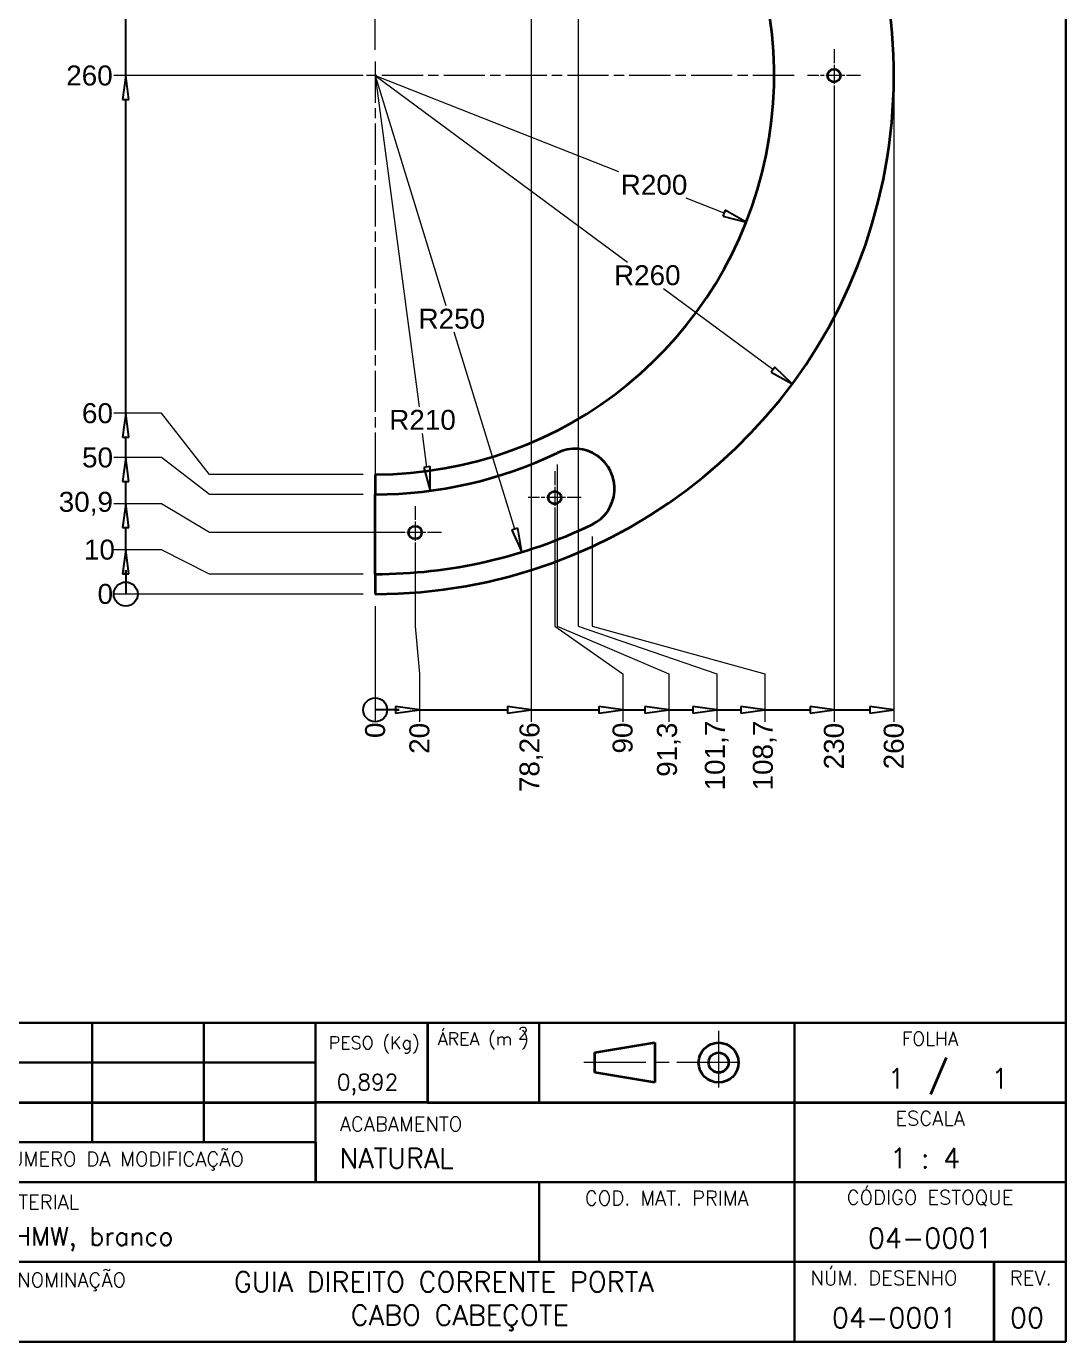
# Model space of a CAD drawing. Header units: millimetres. Extents: x 12 to 820, y 20 to 1168.
# Drawn here: x 299 to 820, y 20 to 680 of the extents above; entities that cross this region are included whole.
import ezdxf
from ezdxf.enums import TextEntityAlignment as Align

# ---------------------------------------------------------------- set-up
doc = ezdxf.new("R2010")
doc.units = ezdxf.units.MM
doc.header["$LTSCALE"] = 4
doc.linetypes.add('CHAIN', pattern=[0.7087, 0.4724, -0.0591, 0.1181, -0.0591])
doc.linetypes.add('LONG_DASH_DOTTED', pattern=[0.3543, 0.2362, -0.0295, 0.0591, -0.0295])
for name, color, linetype, lineweight in [('BORDA', 7, 'Continuous', 25), ('Centro(TMG-1)', 7, 'Continuous', 18), ('LEGENDA', 7, 'Continuous', 35), ('Quote(TMG-1)', 7, 'Continuous', 25), ('Spigoli visibili(TMG-1)', 7, 'Continuous', 35)]:
    doc.layers.add(name, color=color, linetype=linetype, lineweight=lineweight)
doc.layers.add('CENTRO', color=5, linetype='LONG_DASH_DOTTED', lineweight=9, true_color=0x0000ff)
doc.layers.add('CONTORNO', color=1, linetype='Continuous', lineweight=50, true_color=0xff0000)
doc.styles.add('SELGRON - LEGENDA', font='Simplex.shx')
doc.styles.add('Text Style47', font='Simplex.shx')
doc.styles.add('Text Style49', font='Simplex.shx')
doc.styles.add('Text Style51', font='Simplex.shx')
doc.styles.add('Text Style54', font='')
doc.styles.add('Text Style58', font='Simplex.shx')
doc.styles.add('Text Style83', font='Simplex.shx')
doc.styles.add('TMG', font='arial.ttf')
doc.styles.get('Text Style54').set_extended_font_data('Arial', bold=True)
doc.dimstyles.new('tmg-quote', dxfattribs={"dimscale": 4, "dimtxt": 2.5, "dimasz": 3, "dimexe": 1.5, "dimexo": 1.5, "dimgap": 0.4, "dimtad": 1, "dimtoh": 1, "dimrnd": 1e-08, "dimtxsty": 'TMG', "dimblk": 'Empty-1', "dimcen": 0.09, "dimdle": 4, "dimclrd": 7, "dimclre": 7, "dimclrt": 7, "dimazin": 2, "dimtfac": 1, "dimtdec": 3, "dimtmove": 0, "dimatfit": 3, "dimldrblk": 'CLOSEDBLANK', "dimfxl": 0, "dimtolj": 1, "dimlwd": 15, "dimlwe": 15, "dimarcsym": 0})

# ---------------------------------------------------------------- blocks, each defined once
blk = doc.blocks.new('Borders BORDA A4')
at = {"layer": 'BORDA', "lineweight": 30}
for p, q in [((205, 292), (205, 5)), ((205, 5), (25, 5))]:
    blk.add_line(p, q, dxfattribs=at)
at = {"layer": 'CONTORNO', "color": 7, "style": 'Text Style54'}
blk.add_attdef('STOCK_NUMBER_001', (6.97, 138.58), '', height=4, rotation=90, dxfattribs=at)
blk = doc.blocks.new('Title Blocks LEGENDA SELGRON')
at = {"layer": 'CENTRO', "ltscale": 7.526578}
blk.add_line((288.11, 94.53), (288.11, 86.53), dxfattribs=at)
at = {"layer": 'CENTRO', "ltscale": 8.216806}
blk.add_line((290.65, 90.53), (270.27, 90.53), dxfattribs=at)
at = {"layer": 'CONTORNO', "color": 7}
for p, q in [((164.01, 92.36), (168.34, 94.82)), ((168.34, 94.82), (172.79, 92.22)), ((173.29, 92.29), (177.63, 94.75)), ((177.63, 94.75), (182.08, 92.16)), ((164.01, 92.36), (168.45, 89.76)), ((168.45, 89.76), (172.79, 92.22)), ((173.29, 92.29), (177.74, 89.69)), ((177.74, 89.69), (182.08, 92.16)), ((162.41, 90.58), (162.41, 90.12)), ((166.47, 90.58), (162.41, 90.58)), ((162.41, 90.12), (163.71, 90.12)), ((163.71, 90.12), (163.71, 88.77)), ((164.01, 87.01), (168.34, 89.47)), ((165.15, 88.77), (165.15, 90.09)), ((165.15, 90.09), (166.47, 90.09)), ((166.47, 90.09), (166.47, 90.58)), ((168.34, 89.47), (172.95, 86.79)), ((170.32, 88.77), (170.32, 90.58)), ((170.32, 90.58), (172.34, 90.58)), ((171.67, 88.77), (171.67, 89.91)), ((171.67, 89.91), (172.52, 88.77)), ((172.34, 90.58), (173.02, 89.53)), ((173.02, 89.53), (173.7, 90.58)), ((173.36, 87.01), (177.69, 89.47)), ((173.62, 88.77), (174.39, 89.87)), ((173.7, 90.58), (175.76, 90.58)), ((174.39, 89.87), (174.39, 88.77)), ((175.76, 88.77), (175.76, 90.58)), ((177.69, 89.47), (182.3, 86.79)), ((179.32, 89.76), (179.3, 89.67)), ((179.3, 89.67), (179.32, 89.54)), ((179.39, 89.91), (179.32, 89.76)), ((179.32, 89.54), (179.39, 89.36)), ((179.5, 90.07), (179.39, 89.91)), ((179.39, 89.36), (179.48, 89.25)), ((179.48, 89.25), (179.65, 89.12)), ((179.68, 90.21), (179.5, 90.07)), ((179.65, 89.12), (179.85, 89.01)), ((179.83, 90.29), (179.68, 90.21)), ((180.01, 90.38), (179.83, 90.29)), ((180.34, 90.49), (180.01, 90.38)), ((180.83, 90.57), (180.34, 90.49)), ((180.73, 89.72), (180.75, 89.8)), ((180.73, 89.61), (180.73, 89.72)), ((180.75, 89.52), (180.73, 89.61)), ((180.75, 89.8), (180.8, 89.91)), ((180.82, 89.43), (180.75, 89.52)), ((180.8, 89.91), (180.86, 89.98)), ((180.89, 89.36), (180.82, 89.43)), ((181.1, 90.58), (180.83, 90.57)), ((180.86, 89.98), (180.97, 90.07)), ((180.97, 89.3), (180.89, 89.36)), ((180.97, 90.07), (181.11, 90.11)), ((181.08, 89.25), (180.97, 89.3)), ((181.24, 89.21), (181.08, 89.25)), ((181.59, 90.61), (181.1, 90.58)), ((181.11, 90.11), (181.33, 90.16)), ((181.46, 89.17), (181.24, 89.21)), ((181.33, 90.16), (181.63, 90.18)), ((181.68, 89.14), (181.46, 89.17)), ((181.99, 90.62), (181.59, 90.61)), ((181.63, 90.18), (181.9, 90.18)), ((181.81, 89.14), (181.68, 89.14)), ((181.94, 89.14), (181.81, 89.14)), ((181.9, 90.18), (182.01, 90.16)), ((181.92, 89.74), (181.92, 89.36)), ((183.81, 89.74), (181.92, 89.74)), ((181.92, 89.36), (182.54, 89.36)), ((182.1, 89.17), (181.94, 89.14)), ((182.18, 90.6), (181.99, 90.62)), ((182.01, 90.16), (182.12, 90.11)), ((182.23, 89.19), (182.1, 89.17)), ((182.12, 90.11), (182.21, 90.08)), ((182.38, 90.57), (182.18, 90.6)), ((182.21, 90.08), (182.32, 90)), ((182.36, 89.23), (182.23, 89.19)), ((182.32, 90), (182.38, 89.91)), ((182.45, 89.28), (182.36, 89.23)), ((182.58, 90.55), (182.38, 90.57)), ((182.38, 89.91), (183.75, 89.91)), ((182.54, 89.36), (182.45, 89.28)), ((182.69, 90.53), (182.58, 90.55)), ((182.82, 90.51), (182.69, 90.53)), ((182.95, 90.46), (182.82, 90.51)), ((183.04, 90.44), (182.95, 90.46)), ((183.13, 90.42), (183.04, 90.44)), ((183.24, 90.38), (183.13, 90.42)), ((183.33, 90.33), (183.24, 90.38)), ((183.42, 90.29), (183.33, 90.33)), ((183.48, 90.25), (183.42, 90.29)), ((183.55, 90.2), (183.48, 90.25)), ((183.64, 90.13), (183.55, 90.2)), ((183.68, 90.07), (183.64, 90.13)), ((183.72, 90), (183.68, 90.07)), ((183.75, 89.96), (183.72, 90)), ((183.75, 89.91), (183.75, 89.96)), ((183.81, 88.77), (183.81, 89.74)), ((163.71, 88.77), (165.15, 88.77)), ((170.32, 88.77), (171.67, 88.77)), ((172.52, 88.77), (173.62, 88.77)), ((174.39, 88.77), (175.76, 88.77)), ((179.85, 89.01), (179.96, 88.97)), ((179.96, 88.97), (180.12, 88.92)), ((180.12, 88.92), (180.31, 88.86)), ((180.31, 88.86), (180.49, 88.81)), ((180.49, 88.81), (180.69, 88.79)), ((180.69, 88.79), (180.84, 88.77)), ((180.84, 88.77), (181.11, 88.75)), ((181.11, 88.75), (181.33, 88.73)), ((181.33, 88.73), (181.41, 88.73)), ((181.41, 88.73), (181.63, 88.73)), ((181.63, 88.73), (181.85, 88.73)), ((181.85, 88.73), (182.21, 88.77)), ((182.21, 88.77), (182.43, 88.79)), ((182.43, 88.79), (182.69, 88.88)), ((182.69, 88.88), (182.87, 88.95)), ((182.87, 88.95), (182.89, 88.77)), ((182.89, 88.77), (183.81, 88.77)), ((163.83, 86.68), (163.83, 81.73)), ((168.12, 84.26), (163.83, 86.68)), ((164.01, 87.01), (172.95, 81.81)), ((172.95, 86.79), (172.95, 81.81)), ((173.18, 86.68), (173.18, 81.73)), ((177.47, 84.26), (173.18, 86.68)), ((173.36, 87.01), (182.3, 81.81)), ((182.3, 86.79), (182.3, 81.81)), ((163.83, 81.73), (168.12, 84.26)), ((173.18, 81.73), (177.47, 84.26))]:
    blk.add_line(p, q, dxfattribs=at)
at = {"layer": 'LEGENDA', "lineweight": 30}
for p, q in [((151.61, 95.53), (331.61, 95.53)), ((151.61, 55.53), (151.61, 95.53)), ((195.61, 95.53), (195.61, 55.53)), ((209.61, 95.53), (209.61, 80.53)), ((223.61, 95.53), (223.61, 80.53)), ((237.61, 95.53), (237.61, 80.53)), ((265.61, 95.53), (265.61, 85.53)), ((297.61, 95.53), (297.61, 55.53)), ((331.61, 95.53), (331.61, 55.53)), ((195.61, 90.53), (237.61, 90.53)), ((151.61, 80.53), (195.61, 80.53)), ((161.44, 80.53), (161.44, 55.53)), ((177.61, 80.53), (177.61, 55.53)), ((195.61, 80.53), (237.61, 80.53)), ((151.61, 75.53), (195.61, 75.53)), ((195.61, 75.53), (331.61, 75.53)), ((265.61, 75.53), (265.61, 65.53)), ((151.61, 70.53), (195.61, 70.53)), ((151.61, 65.53), (195.61, 65.53)), ((195.61, 65.53), (331.61, 65.53)), ((151.61, 60.53), (195.61, 60.53)), ((331.61, 55.53), (151.61, 55.53))]:
    blk.add_line(p, q, dxfattribs=at)
at = {"layer": 'LEGENDA'}
for p, q in [((251.61, 95.53), (251.61, 85.53)), ((272.61, 91.78), (280.11, 93.03)), ((280.11, 93.03), (280.11, 88.03)), ((272.61, 89.28), (272.61, 91.78)), ((316.61, 91.14), (314.67, 86.53)), ((280.11, 88.03), (272.61, 89.28)), ((195.61, 85.53), (237.61, 85.53)), ((251.61, 85.53), (237.61, 85.53)), ((251.61, 85.53), (265.61, 85.53)), ((265.61, 85.53), (331.61, 85.53)), ((237.61, 80.53), (237.61, 75.53)), ((322.61, 65.53), (322.61, 55.53))]:
    blk.add_line(p, q, dxfattribs=at)
for radius in [2.5, 1.25]:
    blk.add_circle((288.11, 90.53), radius, dxfattribs=at)
at = {"layer": 'CONTORNO', "color": 7, "style": 'SELGRON - LEGENDA'}
for s, insert, char_height, attachment_point in [('\\FSimplex|b0|i0;\\H1.6000;PESO (Kg)\\P', (244.95, 92.75), 1.6, 5), ('\\FSimplex|b0|i0;\\H1.6000;ÁREA (m )', (258.61, 93.23), 1.6, 5), ('\\FSimplex|b0|i0;\\H1.5000;2', (263.61, 94.23), 1.5, 5), ('\\FSimplex|b0|i0;\\H1.7000;FOLHA', (314.61, 93.53), 1.7, 5), ('\\FSimplex|b0|i0;\\H1.8000;ESCALA', (314.61, 83.53), 1.8, 5), ('\\FSimplex|b0|i0;\\H1.8000;ACABAMENTO', (240.64, 82.82), 1.8, 4), ('\\FSimplex|b0|i0;\\H1.8000;NÚMERO DA MODIFICAÇÃO', (197.61, 78.17), 1.8, 4), ('\\FSimplex|b0|i0;\\H1.8000;DATA', (169.44, 78.03), 1.8, 5), ('\\FSimplex|b0|i0;\\H1.8000;NOME', (186.61, 78.03), 1.8, 5), ('\\FSimplex|b0|i0;\\H1.8000;COD. MAT. PRIMA', (281.61, 73.53), 1.8, 5), ('\\FSimplex|b0|i0;\\H1.8000;CÓDIGO ESTOQUE', (314.61, 73.53), 1.8, 5), ('\\FSimplex|b0|i0;\\H1.8000;VISTO', (156.61, 68.03), 1.8, 5), ('\\FSimplex|b0|i0;\\H1.8000;DENOMINAÇÃO', (197.11, 63.03), 1.8, 4), ('\\FSimplex|b0|i0;\\H1.8000;NÚM. DESENHO', (299.61, 63.53), 1.8, 4), ('\\FSimplex|b0|i0;\\H1.8000;REV.', (324.61, 63.53), 1.8, 4)]:
    blk.add_mtext(s, dxfattribs=dict(at, insert=insert, char_height=char_height, attachment_point=attachment_point))
for s, insert, char_height, width, attachment_point in [('\\FSimplex|b0|i0;\\H1.9000;DES', (156.61, 73.03), 1.9, 6.6594, 5), ('\\FSimplex|b0|i0;\\H1.8000;MATERIAL', (197.11, 73.03), 1.8, 12.5739, 4), ('\\FSimplex|b0|i0;\\H1.9000;PROJ', (156.61, 63.03), 1.9, 7.0803, 5), ('\\FSimplex|b0|i0;\\H1.9000;VISTO', (156.61, 58.03), 1.9, 7.7824, 5)]:
    blk.add_mtext(s, dxfattribs=dict(at, insert=insert, char_height=char_height, width=width, attachment_point=attachment_point))
at = {"layer": 'CONTORNO', "color": 7}
for tag, height, style, p in [('RLM_3', 1.8, 'Text Style51', (202.61, 93.03)), ('RLM_6', 1.8, 'Text Style51', (216.61, 93.03)), ('RLM_9', 1.8, 'Text Style51', (230.61, 93.03)), ('ÁREA', 2, 'Text Style47', (258.61, 87.83)), ('RLM_2', 1.8, 'Text Style51', (202.61, 88.03)), ('RLM_5', 1.8, 'Text Style51', (216.61, 88.03)), ('RLM_8', 1.8, 'Text Style51', (230.61, 88.03)), ('RLM_1', 1.8, 'Text Style51', (202.61, 83.03)), ('RLM_4', 1.8, 'Text Style51', (216.61, 83.03)), ('RLM_7', 1.8, 'Text Style51', (230.61, 83.03))]:
    blk.add_attdef(tag, text='', height=height, dxfattribs=dict(at, style=style)).set_placement(p, align=Align.MIDDLE_CENTER)
for tag, p, height, style in [('PESO_001', (240.26, 87.07), 2, 'Text Style47'), ('Sheet_number_001', (309.31, 87.28), 2.5, 'SELGRON - LEGENDA'), ('Number_of_sheets_001', (322.31, 87.28), 2.5, 'SELGRON - LEGENDA'), ('ACABAMENTO_001', (240.61, 77.29), 2.49, 'Text Style83'), ('ESCALA_001', (309.61, 77.28), 2.5, 'SELGRON - LEGENDA'), ('CHECKED_DATE_001', (161.59, 72.31), 1.7, 'Text Style49'), ('DESIGNER_001', (182.84, 72.13), 1.8, 'Text Style51'), ('MATERIAL_001', (197.61, 67.6), 2.3, 'Text Style58'), ('STOCK_NUMBER_001', (306.81, 67.28), 2.5, 'SELGRON - LEGENDA'), ('ENG_APPROVAL_DATE_001', (161.13, 62.26), 1.8, 'Text Style51'), ('PROJECT_001', (179.97, 62.18), 1.7, 'Text Style49'), ('DESCRIPTION_001', (227.37, 61.78), 2.5, 'SELGRON - LEGENDA'), ('DESCRIPTION_002', (242.01, 57.62), 2.5, 'SELGRON - LEGENDA'), ('PART_NUMBER_001', (302.31, 57.28), 2.5, 'SELGRON - LEGENDA'), ('REVISION_NUMBER_001', (324.61, 57.28), 2.5, 'SELGRON - LEGENDA')]:
    blk.add_attdef(tag, p, '', height=height, dxfattribs=dict(at, style=style))
blk = doc.blocks.new('Empty-1')
at = {"color": 0}
for p, q in [((0, 0), (-1, 0.133)), ((-1, 0.133), (-1, -0.133)), ((-1, -0.133), (0, 0))]:
    blk.add_line(p, q, dxfattribs=at)
blk = doc.blocks.new('*D9')
at = {"layer": 'Defpoints', "color": 0, "linetype": 'Continuous', "transparency": 16777216}
for p in [(473.87, 654.96), (547.35, 416.01)]:
    blk.add_point(p, dxfattribs=at)
at = {"layer": 'Quote(TMG-1)', "color": 7, "linetype": 'Continuous', "lineweight": 15, "transparency": 16777216}
for p, q in [((473.87, 654.96), (509.33, 539.64)), ((543.82, 427.48), (513.45, 526.23))]:
    blk.add_line(p, q, dxfattribs=at)
at = {"layer": 'Quote(TMG-1)', "color": 7, "linetype": 'Continuous', "lineweight": 15, "transparency": 16777216, "xscale": 12, "yscale": 12, "zscale": 12, "rotation": 287.0919409882623}
blk.add_blockref('Empty-1', (547.35, 416.01), dxfattribs=at)
at = {"layer": 'Quote(TMG-1)', "color": 7, "linetype": 'Continuous', "lineweight": 18, "transparency": 16777216, "insert": (495.58, 538.04), "char_height": 10, "attachment_point": 1, "style": 'TMG'}
blk.add_mtext('\\A1;R250', dxfattribs=at)
blk = doc.blocks.new('_ClosedBlank')
at = {"color": 0, "linetype": 'ByBlock', "lineweight": -2}
for p, q in [((-1, 0.167), (0, 0)), ((-1, 0.167), (-1, -0.167)), ((0, 0), (-1, -0.167))]:
    blk.add_line(p, q, dxfattribs=at)
blk = doc.blocks.new('*D10')
at = {"layer": 'Defpoints', "color": 0, "linetype": 'Continuous', "transparency": 16777216}
for p in [(473.87, 654.96), (501.41, 446.78)]:
    blk.add_point(p, dxfattribs=at)
at = {"layer": 'Quote(TMG-1)', "color": 7, "linetype": 'Continuous', "lineweight": 15, "transparency": 16777216}
for p, q in [((473.87, 654.96), (495.83, 488.93)), ((499.83, 458.67), (497.61, 475.52))]:
    blk.add_line(p, q, dxfattribs=at)
at = {"layer": 'Quote(TMG-1)', "color": 7, "linetype": 'Continuous', "lineweight": 15, "transparency": 16777216, "xscale": 12, "yscale": 12, "zscale": 12, "rotation": 277.5352220576331}
blk.add_blockref('Empty-1', (501.41, 446.78), dxfattribs=at)
at = {"layer": 'Quote(TMG-1)', "color": 7, "linetype": 'Continuous', "lineweight": 18, "transparency": 16777216, "insert": (480.9, 487.33), "char_height": 10, "attachment_point": 1, "style": 'TMG'}
blk.add_mtext('\\A1;R210', dxfattribs=at)
blk = doc.blocks.new('*D11')
at = {"layer": 'Defpoints', "color": 0, "linetype": 'Continuous', "transparency": 16777216}
for p in [(473.87, 654.96), (659.9, 581.54)]:
    blk.add_point(p, dxfattribs=at)
at = {"layer": 'Quote(TMG-1)', "color": 7, "linetype": 'Continuous', "lineweight": 15, "transparency": 16777216}
for p, q in [((473.87, 654.96), (595.79, 606.84)), ((648.74, 585.94), (629.77, 593.43))]:
    blk.add_line(p, q, dxfattribs=at)
at = {"layer": 'Quote(TMG-1)', "color": 7, "linetype": 'Continuous', "lineweight": 15, "transparency": 16777216, "xscale": 12, "yscale": 12, "zscale": 12, "rotation": 338.4614077447528}
blk.add_blockref('Empty-1', (659.9, 581.54), dxfattribs=at)
at = {"layer": 'Quote(TMG-1)', "color": 7, "linetype": 'Continuous', "lineweight": 18, "transparency": 16777216, "insert": (596.96, 605.24), "char_height": 10, "attachment_point": 1, "style": 'TMG'}
blk.add_mtext('\\A1;R200', dxfattribs=at)
blk = doc.blocks.new('*D12')
at = {"layer": 'Defpoints', "color": 0, "linetype": 'Continuous', "transparency": 16777216}
for p in [(473.87, 654.96), (682.93, 500.39)]:
    blk.add_point(p, dxfattribs=at)
at = {"layer": 'Quote(TMG-1)', "color": 7, "linetype": 'Continuous', "lineweight": 15, "transparency": 16777216}
for p, q in [((473.87, 654.96), (600.31, 561.47)), ((673.28, 507.52), (618.45, 548.06))]:
    blk.add_line(p, q, dxfattribs=at)
at = {"layer": 'Quote(TMG-1)', "color": 7, "linetype": 'Continuous', "lineweight": 15, "transparency": 16777216, "xscale": 12, "yscale": 12, "zscale": 12, "rotation": 323.5212169748488}
blk.add_blockref('Empty-1', (682.93, 500.39), dxfattribs=at)
at = {"layer": 'Quote(TMG-1)', "color": 7, "linetype": 'Continuous', "lineweight": 18, "transparency": 16777216, "insert": (593.56, 559.87), "char_height": 10, "attachment_point": 1, "style": 'TMG'}
blk.add_mtext('\\A1;R260', dxfattribs=at)
blk = doc.blocks.new('*D14')
at = {"layer": 'Defpoints', "color": 0, "linetype": 'Continuous', "transparency": 16777216}
for p in [(473.87, 394.96), (473.87, 394.96), (473.87, 330.87)]:
    blk.add_point(p, dxfattribs=at)
at = {"layer": 'Quote(TMG-1)', "color": 7, "linetype": 'Continuous', "lineweight": 15, "transparency": 16777216}
blk.add_line((473.87, 388.96), (473.87, 330.87), dxfattribs=at)
at = {"layer": 'Quote(TMG-1)', "color": 7, "linetype": 'Continuous', "lineweight": 18, "transparency": 16777216, "insert": (473.87, 322.75), "char_height": 10, "attachment_point": 4, "rotation": 90, "style": 'TMG'}
blk.add_mtext('\\A1;0', dxfattribs=at)
blk = doc.blocks.new('*D15')
at = {"layer": 'Defpoints', "color": 0, "linetype": 'Continuous', "transparency": 16777216}
for p in [(493.87, 425.84), (473.87, 394.96), (496.08, 330.87)]:
    blk.add_point(p, dxfattribs=at)
at = {"layer": 'Quote(TMG-1)', "color": 7, "linetype": 'Continuous', "lineweight": 15, "transparency": 16777216}
for p, q in [((493.87, 419.84), (493.87, 378.87)), ((493.87, 378.87), (496.08, 354.87)), ((496.08, 354.87), (496.08, 330.87))]:
    blk.add_line(p, q, dxfattribs=at)
at = {"layer": 'Quote(TMG-1)', "color": 7, "linetype": 'Continuous', "lineweight": 18, "transparency": 16777216, "insert": (496.08, 314.81), "char_height": 10, "attachment_point": 4, "rotation": 90, "style": 'TMG'}
blk.add_mtext('\\A1;20', dxfattribs=at)
blk = doc.blocks.new('*D16')
at = {"layer": 'Defpoints', "color": 0, "linetype": 'Continuous', "transparency": 16777216}
for p in [(563.87, 443.3), (473.87, 394.96), (597.96, 330.87)]:
    blk.add_point(p, dxfattribs=at)
at = {"layer": 'Quote(TMG-1)', "color": 7, "linetype": 'Continuous', "lineweight": 15, "transparency": 16777216}
for p, q in [((563.87, 437.3), (563.87, 378.87)), ((563.87, 378.87), (597.96, 354.87)), ((597.96, 354.87), (597.96, 330.87))]:
    blk.add_line(p, q, dxfattribs=at)
at = {"layer": 'Quote(TMG-1)', "color": 7, "linetype": 'Continuous', "lineweight": 18, "transparency": 16777216, "insert": (597.96, 314.98), "char_height": 10, "attachment_point": 4, "rotation": 90, "style": 'TMG'}
blk.add_mtext('\\A1;90', dxfattribs=at)
blk = doc.blocks.new('*D17')
at = {"layer": 'Defpoints', "color": 0, "linetype": 'Continuous', "transparency": 16777216}
for p in [(582.56, 429.83), (473.87, 394.96), (669.11, 330.87)]:
    blk.add_point(p, dxfattribs=at)
at = {"layer": 'Quote(TMG-1)', "color": 7, "linetype": 'Continuous', "lineweight": 15, "transparency": 16777216}
for p, q in [((582.56, 423.83), (582.56, 378.87)), ((582.56, 378.87), (669.11, 354.87)), ((669.11, 354.87), (669.11, 330.87))]:
    blk.add_line(p, q, dxfattribs=at)
at = {"layer": 'Quote(TMG-1)', "color": 7, "linetype": 'Continuous', "lineweight": 18, "transparency": 16777216, "insert": (669.11, 296.47), "char_height": 10, "attachment_point": 4, "rotation": 90, "style": 'TMG'}
blk.add_mtext('\\A1;108,7', dxfattribs=at)
blk = doc.blocks.new('*D18')
at = {"layer": 'Defpoints', "color": 0, "linetype": 'Continuous', "transparency": 16777216}
for p in [(565.17, 465.85), (473.87, 394.96), (621.07, 330.87)]:
    blk.add_point(p, dxfattribs=at)
at = {"layer": 'Quote(TMG-1)', "color": 7, "linetype": 'Continuous', "lineweight": 15, "transparency": 16777216}
for p, q in [((565.17, 459.85), (565.17, 378.87)), ((565.17, 378.87), (621.07, 354.87)), ((621.07, 354.87), (621.07, 330.87))]:
    blk.add_line(p, q, dxfattribs=at)
at = {"layer": 'Quote(TMG-1)', "color": 7, "linetype": 'Continuous', "lineweight": 18, "transparency": 16777216, "insert": (621.07, 303.3), "char_height": 10, "attachment_point": 4, "rotation": 90, "style": 'TMG'}
blk.add_mtext('\\A1;91,3', dxfattribs=at)
blk = doc.blocks.new('*D19')
at = {"layer": 'Defpoints', "color": 0, "linetype": 'Continuous', "transparency": 16777216}
for p in [(703.87, 654.96), (473.87, 394.96), (703.87, 330.87)]:
    blk.add_point(p, dxfattribs=at)
at = {"layer": 'Quote(TMG-1)', "color": 7, "linetype": 'Continuous', "lineweight": 15, "transparency": 16777216}
blk.add_line((703.87, 648.96), (703.87, 330.87), dxfattribs=at)
at = {"layer": 'Quote(TMG-1)', "color": 7, "linetype": 'Continuous', "lineweight": 18, "transparency": 16777216, "insert": (703.87, 307.04), "char_height": 10, "attachment_point": 4, "rotation": 90, "style": 'TMG'}
blk.add_mtext('\\A1;230', dxfattribs=at)
blk = doc.blocks.new('*D20')
at = {"layer": 'Defpoints', "color": 0, "linetype": 'Continuous', "transparency": 16777216}
for p in [(733.87, 654.96), (473.87, 394.96), (733.87, 330.87)]:
    blk.add_point(p, dxfattribs=at)
at = {"layer": 'Quote(TMG-1)', "color": 7, "linetype": 'Continuous', "lineweight": 15, "transparency": 16777216}
blk.add_line((733.87, 648.96), (733.87, 330.87), dxfattribs=at)
at = {"layer": 'Quote(TMG-1)', "color": 7, "linetype": 'Continuous', "lineweight": 18, "transparency": 16777216, "insert": (733.87, 307.04), "char_height": 10, "attachment_point": 4, "rotation": 90, "style": 'TMG'}
blk.add_mtext('\\A1;260', dxfattribs=at)
blk = doc.blocks.new('*D21')
at = {"layer": 'Defpoints', "color": 0, "linetype": 'Continuous', "transparency": 16777216}
for p in [(552.13, 839.02), (473.87, 394.96), (552.13, 330.87)]:
    blk.add_point(p, dxfattribs=at)
at = {"layer": 'Quote(TMG-1)', "color": 7, "linetype": 'Continuous', "lineweight": 15, "transparency": 16777216}
blk.add_line((552.13, 833.02), (552.13, 330.87), dxfattribs=at)
at = {"layer": 'Quote(TMG-1)', "color": 7, "linetype": 'Continuous', "lineweight": 18, "transparency": 16777216, "insert": (552.13, 295.62), "char_height": 10, "attachment_point": 4, "rotation": 90, "style": 'TMG'}
blk.add_mtext('\\A1;78,26', dxfattribs=at)
blk = doc.blocks.new('*D22')
at = {"layer": 'Defpoints', "color": 0, "linetype": 'Continuous', "transparency": 16777216}
for p in [(575.61, 894.23), (473.87, 394.96), (645.09, 330.87)]:
    blk.add_point(p, dxfattribs=at)
at = {"layer": 'Quote(TMG-1)', "color": 7, "linetype": 'Continuous', "lineweight": 15, "transparency": 16777216}
for p, q in [((575.61, 888.23), (575.61, 378.87)), ((575.61, 378.87), (645.09, 354.87)), ((645.09, 354.87), (645.09, 330.87))]:
    blk.add_line(p, q, dxfattribs=at)
at = {"layer": 'Quote(TMG-1)', "color": 7, "linetype": 'Continuous', "lineweight": 18, "transparency": 16777216, "insert": (645.09, 296.47), "char_height": 10, "attachment_point": 4, "rotation": 90, "style": 'TMG'}
blk.add_mtext('\\A1;101,7', dxfattribs=at)
blk = doc.blocks.new('2dTransSymbol1')
at = {"layer": 'Quote(TMG-1)'}
for p, q in [((121.47, 84.22), (118.47, 84.22)), ((124.02, 84.22), (121.02, 84.62)), ((121.02, 84.62), (121.02, 83.82)), ((121.02, 83.82), (124.02, 84.22)), ((121.02, 84.22), (121.47, 84.22)), ((124.02, 84.22), (135.03, 84.22)), ((138.03, 84.22), (135.03, 84.62)), ((135.03, 84.62), (135.03, 83.82)), ((135.03, 83.82), (138.03, 84.22)), ((138.03, 84.22), (146.49, 84.22)), ((149.49, 84.22), (146.49, 84.62)), ((146.49, 84.62), (146.49, 83.82)), ((146.49, 83.82), (149.49, 84.22)), ((149.49, 84.22), (152.27, 84.22)), ((155.27, 84.22), (152.27, 84.62)), ((152.27, 84.62), (152.27, 83.82)), ((152.27, 83.82), (155.27, 84.22)), ((155.27, 84.22), (158.27, 84.22)), ((161.27, 84.22), (158.27, 84.62)), ((158.27, 84.62), (158.27, 83.82)), ((158.27, 83.82), (161.27, 84.22)), ((161.27, 84.22), (164.28, 84.22)), ((167.28, 84.22), (164.28, 84.62)), ((164.28, 84.62), (164.28, 83.82)), ((164.28, 83.82), (167.28, 84.22)), ((167.28, 84.22), (172.97, 84.22)), ((175.97, 84.22), (172.97, 84.62)), ((172.97, 84.62), (172.97, 83.82)), ((172.97, 83.82), (175.97, 84.22)), ((175.97, 84.22), (180.47, 84.22)), ((183.47, 84.22), (180.47, 84.62)), ((180.47, 84.62), (180.47, 83.82)), ((180.47, 83.82), (183.47, 84.22))]:
    blk.add_line(p, q, dxfattribs=at)
blk.add_circle((118.47, 84.22), 1.5, dxfattribs=at)
blk = doc.blocks.new('*D24')
at = {"layer": 'Defpoints', "color": 0, "linetype": 'Continuous', "transparency": 16777216}
for p in [(342.81, 394.96), (473.87, 394.96), (473.87, 394.96)]:
    blk.add_point(p, dxfattribs=at)
at = {"layer": 'Quote(TMG-1)', "color": 7, "linetype": 'Continuous', "lineweight": 15, "transparency": 16777216}
blk.add_line((467.87, 394.96), (342.81, 394.96), dxfattribs=at)
at = {"layer": 'Quote(TMG-1)', "color": 7, "linetype": 'Continuous', "lineweight": 18, "transparency": 16777216, "insert": (334.69, 394.96), "char_height": 10, "attachment_point": 4, "style": 'TMG'}
blk.add_mtext('\\A1;0', dxfattribs=at)
blk = doc.blocks.new('*D25')
at = {"layer": 'Defpoints', "color": 0, "linetype": 'Continuous', "transparency": 16777216}
for p in [(342.81, 417.17), (473.87, 404.96), (473.87, 394.96)]:
    blk.add_point(p, dxfattribs=at)
at = {"layer": 'Quote(TMG-1)', "color": 7, "linetype": 'Continuous', "lineweight": 15, "transparency": 16777216}
for p, q in [((366.81, 417.17), (342.81, 417.17)), ((390.81, 404.96), (366.81, 417.17)), ((467.87, 404.96), (390.81, 404.96))]:
    blk.add_line(p, q, dxfattribs=at)
at = {"layer": 'Quote(TMG-1)', "color": 7, "linetype": 'Continuous', "lineweight": 18, "transparency": 16777216, "insert": (327.86, 417.17), "char_height": 10, "attachment_point": 4, "style": 'TMG'}
blk.add_mtext('\\A1;10', dxfattribs=at)
blk = doc.blocks.new('*D26')
at = {"layer": 'Defpoints', "color": 0, "linetype": 'Continuous', "transparency": 16777216}
for p in [(342.81, 440.28), (493.87, 425.84), (473.87, 394.96)]:
    blk.add_point(p, dxfattribs=at)
at = {"layer": 'Quote(TMG-1)', "color": 7, "linetype": 'Continuous', "lineweight": 15, "transparency": 16777216}
for p, q in [((366.81, 440.28), (342.81, 440.28)), ((390.81, 425.84), (366.81, 440.28)), ((487.87, 425.84), (390.81, 425.84))]:
    blk.add_line(p, q, dxfattribs=at)
at = {"layer": 'Quote(TMG-1)', "color": 7, "linetype": 'Continuous', "lineweight": 18, "transparency": 16777216, "insert": (315.22, 440.28), "char_height": 10, "attachment_point": 4, "style": 'TMG'}
blk.add_mtext('\\A1;30,9', dxfattribs=at)
blk = doc.blocks.new('*D27')
at = {"layer": 'Defpoints', "color": 0, "linetype": 'Continuous', "transparency": 16777216}
for p in [(342.81, 463.4), (473.87, 444.96), (473.87, 394.96)]:
    blk.add_point(p, dxfattribs=at)
at = {"layer": 'Quote(TMG-1)', "color": 7, "linetype": 'Continuous', "lineweight": 15, "transparency": 16777216}
for p, q in [((366.81, 463.4), (342.81, 463.4)), ((390.81, 444.96), (366.81, 463.4)), ((467.87, 444.96), (390.81, 444.96))]:
    blk.add_line(p, q, dxfattribs=at)
at = {"layer": 'Quote(TMG-1)', "color": 7, "linetype": 'Continuous', "lineweight": 18, "transparency": 16777216, "insert": (326.92, 463.4), "char_height": 10, "attachment_point": 4, "style": 'TMG'}
blk.add_mtext('\\A1;50', dxfattribs=at)
blk = doc.blocks.new('*D28')
at = {"layer": 'Defpoints', "color": 0, "linetype": 'Continuous', "transparency": 16777216}
for p in [(342.81, 485.6), (473.87, 454.96), (473.87, 394.96)]:
    blk.add_point(p, dxfattribs=at)
at = {"layer": 'Quote(TMG-1)', "color": 7, "linetype": 'Continuous', "lineweight": 15, "transparency": 16777216}
for p, q in [((366.81, 485.6), (342.81, 485.6)), ((390.81, 454.96), (366.81, 485.6)), ((467.87, 454.96), (390.81, 454.96))]:
    blk.add_line(p, q, dxfattribs=at)
at = {"layer": 'Quote(TMG-1)', "color": 7, "linetype": 'Continuous', "lineweight": 18, "transparency": 16777216, "insert": (326.87, 485.6), "char_height": 10, "attachment_point": 4, "style": 'TMG'}
blk.add_mtext('\\A1;60', dxfattribs=at)
blk = doc.blocks.new('*D29')
at = {"layer": 'Defpoints', "color": 0, "linetype": 'Continuous', "transparency": 16777216}
for p in [(342.81, 654.96), (473.87, 654.96), (473.87, 394.96)]:
    blk.add_point(p, dxfattribs=at)
at = {"layer": 'Quote(TMG-1)', "color": 7, "linetype": 'Continuous', "lineweight": 15, "transparency": 16777216}
blk.add_line((467.87, 654.96), (342.81, 654.96), dxfattribs=at)
at = {"layer": 'Quote(TMG-1)', "color": 7, "linetype": 'Continuous', "lineweight": 18, "transparency": 16777216, "insert": (318.98, 654.96), "char_height": 10, "attachment_point": 4, "style": 'TMG'}
blk.add_mtext('\\A1;260', dxfattribs=at)
blk = doc.blocks.new('*D30')
at = {"layer": 'Defpoints', "color": 0, "linetype": 'Continuous', "transparency": 16777216}
for p in [(342.81, 839.02), (552.13, 839.02), (473.87, 394.96)]:
    blk.add_point(p, dxfattribs=at)
at = {"layer": 'Quote(TMG-1)', "color": 7, "linetype": 'Continuous', "lineweight": 15, "transparency": 16777216}
blk.add_line((546.13, 839.02), (342.81, 839.02), dxfattribs=at)
at = {"layer": 'Quote(TMG-1)', "color": 7, "linetype": 'Continuous', "lineweight": 18, "transparency": 16777216, "insert": (309, 839.02), "char_height": 10, "attachment_point": 4, "style": 'TMG'}
blk.add_mtext('\\A1;444,1', dxfattribs=at)
blk = doc.blocks.new('*D31')
at = {"layer": 'Defpoints', "color": 0, "linetype": 'Continuous', "transparency": 16777216}
for p in [(342.81, 866.62), (563.87, 866.62), (473.87, 394.96)]:
    blk.add_point(p, dxfattribs=at)
at = {"layer": 'Quote(TMG-1)', "color": 7, "linetype": 'Continuous', "lineweight": 15, "transparency": 16777216}
blk.add_line((557.87, 866.62), (342.81, 866.62), dxfattribs=at)
at = {"layer": 'Quote(TMG-1)', "color": 7, "linetype": 'Continuous', "lineweight": 18, "transparency": 16777216, "insert": (307.07, 866.62), "char_height": 10, "attachment_point": 4, "style": 'TMG'}
blk.add_mtext('\\A1;471,7', dxfattribs=at)
blk = doc.blocks.new('*D32')
at = {"layer": 'Defpoints', "color": 0, "linetype": 'Continuous', "transparency": 16777216}
for p in [(342.81, 894.23), (575.61, 894.23), (473.87, 394.96)]:
    blk.add_point(p, dxfattribs=at)
at = {"layer": 'Quote(TMG-1)', "color": 7, "linetype": 'Continuous', "lineweight": 15, "transparency": 16777216}
blk.add_line((569.61, 894.23), (342.81, 894.23), dxfattribs=at)
at = {"layer": 'Quote(TMG-1)', "color": 7, "linetype": 'Continuous', "lineweight": 18, "transparency": 16777216, "insert": (307.07, 894.23), "char_height": 10, "attachment_point": 4, "style": 'TMG'}
blk.add_mtext('\\A1;499,3', dxfattribs=at)
blk = doc.blocks.new('2dTransSymbol2')
at = {"layer": 'Quote(TMG-1)'}
for p, q in [((87.2, 223.56), (86.8, 220.56)), ((87.6, 220.56), (87.2, 223.56)), ((86.8, 220.56), (87.6, 220.56)), ((87.2, 216.66), (87.2, 220.56)), ((87.2, 216.66), (86.8, 213.66)), ((87.6, 213.66), (87.2, 216.66)), ((86.8, 213.66), (87.6, 213.66)), ((87.2, 209.75), (87.2, 213.66)), ((87.2, 209.75), (86.8, 206.75)), ((87.6, 206.75), (87.2, 209.75)), ((86.8, 206.75), (87.6, 206.75)), ((87.2, 163.74), (87.2, 206.75)), ((87.2, 163.74), (86.8, 160.74)), ((87.6, 160.74), (87.2, 163.74)), ((86.8, 160.74), (87.6, 160.74)), ((87.2, 121.4), (87.2, 160.74)), ((87.2, 121.4), (86.8, 118.4)), ((87.6, 118.4), (87.2, 121.4)), ((86.8, 118.4), (87.6, 118.4)), ((87.2, 115.85), (87.2, 118.4)), ((87.2, 115.85), (86.8, 112.85)), ((87.6, 112.85), (87.2, 115.85)), ((86.8, 112.85), (87.6, 112.85)), ((87.2, 110.07), (87.2, 112.85)), ((87.2, 110.07), (86.8, 107.07)), ((87.6, 107.07), (87.2, 110.07)), ((86.8, 107.07), (87.6, 107.07)), ((87.2, 104.29), (87.2, 107.07)), ((87.2, 104.29), (86.8, 101.29)), ((87.6, 101.29), (87.2, 104.29)), ((86.8, 101.29), (87.6, 101.29)), ((87.2, 101.74), (87.2, 98.74)), ((87.2, 101.29), (87.2, 101.74))]:
    blk.add_line(p, q, dxfattribs=at)
blk.add_circle((87.2, 98.74), 1.5, dxfattribs=at)
blk = doc.blocks.new('*D34')
at = {"layer": 'Defpoints', "color": 0, "linetype": 'Continuous', "transparency": 16777216}
for p in [(563.87, 930.62), (563.87, 906.62), (473.87, 661.96)]:
    blk.add_point(p, dxfattribs=at)
at = {"layer": 'Quote(TMG-1)', "color": 7, "linetype": 'Continuous', "lineweight": 15, "transparency": 16777216}
for p, q in [((473.87, 667.96), (473.87, 936.62)), ((485.87, 930.62), (551.87, 930.62)), ((563.87, 912.62), (563.87, 936.62))]:
    blk.add_line(p, q, dxfattribs=at)
at = {"layer": 'Quote(TMG-1)', "color": 7, "linetype": 'Continuous', "lineweight": 15, "transparency": 16777216, "xscale": 12, "yscale": 12, "zscale": 12, "rotation": 180}
blk.add_blockref('Empty-1', (473.87, 930.62), dxfattribs=at)
at = {"layer": 'Quote(TMG-1)', "color": 7, "linetype": 'Continuous', "lineweight": 15, "transparency": 16777216, "xscale": 12, "yscale": 12, "zscale": 12}
blk.add_blockref('Empty-1', (563.87, 930.62), dxfattribs=at)
at = {"layer": 'Quote(TMG-1)', "color": 7, "linetype": 'Continuous', "lineweight": 18, "transparency": 16777216, "insert": (511.72, 942.44), "char_height": 10, "attachment_point": 1, "style": 'TMG'}
blk.add_mtext('\\A1;90', dxfattribs=at)

msp = doc.modelspace()

# ---------------------------------------------------------------- linework, layer by layer
at = {"layer": 'Centro(TMG-1)', "linetype": 'CHAIN', "ltscale": 3.680255}
for p, q in [((703.8692, 668.2139), (703.8692, 641.7139)), ((717.1192, 654.9639), (690.6192, 654.9639)), ((563.8692, 456.5538), (563.8692, 430.0538)), ((577.1192, 443.3038), (550.6192, 443.3038)), ((493.8692, 439.0852), (493.8692, 412.5852)), ((507.1192, 425.8352), (480.6192, 425.8352))]:
    msp.add_line(p, q, dxfattribs=at)
at = {"layer": 'Centro(TMG-1)', "linetype": 'CHAIN', "ltscale": 10.935515}
for p, q in [((473.8692, 661.9639), (473.8692, 444.9639)), ((683.8692, 654.9639), (466.8692, 654.9639))]:
    msp.add_line(p, q, dxfattribs=at)
at = {"layer": 'Spigoli visibili(TMG-1)'}
for p, q in [((473.8692, 454.9639), (473.8692, 444.9639)), ((473.8692, 404.9639), (473.8692, 444.9639)), ((473.8692, 404.9639), (473.8692, 394.9639))]:
    msp.add_line(p, q, dxfattribs=at)
for centre in [(703.8692, 654.9639), (563.8692, 443.3038), (493.8692, 425.8352)]:
    msp.add_circle(centre, 3.25, dxfattribs=at)
for centre, radius, start, end in [((473.8692, 654.9639), 260, 270, 66.9643159), ((473.8692, 654.9639), 200, 270, 66.9643159), ((473.8692, 654.9639), 210, 270, 295.7714617), ((573.8692, 447.8408), 20, 295.7714617, 115.7714617), ((473.8692, 654.9639), 250, 270, 295.7714617)]:
    msp.add_arc(centre, radius, start, end, dxfattribs=at)

# ---------------------------------------------------------------- block references
at = {"xscale": 4, "yscale": 4, "zscale": 4}
msp.add_blockref('Borders BORDA A4', (0, 0), dxfattribs=at)
msp.add_blockref('Title Blocks LEGENDA SELGRON', (-506.4333, -202.1355), dxfattribs=at).add_auto_attribs({'PART_NUMBER_001': '04-0001', 'STOCK_NUMBER_001': '04-0001', 'ESCALA_001': '1 : 4', 'MATERIAL_001': 'UHMW, branco', 'DESCRIPTION_001': 'GUIA DIREITO CORRENTE PORTA', 'DESIGNER_001': 'TOMIO', 'PROJECT_001': 'Ana Wruck', 'CHECKED_DATE_001': '13/08/2020', 'ENG_APPROVAL_DATE_001': '13/08/2020', 'REVISION_NUMBER_001': '00', 'Number_of_sheets_001': '1', 'Sheet_number_001': '1', 'PESO_001': '0,892', 'ACABAMENTO_001': 'NATURAL', 'DESCRIPTION_002': 'CABO CABEÇOTE'})
at = {"layer": 'Quote(TMG-1)', "xscale": 4, "yscale": 4, "zscale": 4}
for name in ['2dTransSymbol2', '2dTransSymbol1']:
    msp.add_blockref(name, (0, 0), dxfattribs=at)

# ---------------------------------------------------------------- dimensions: what is measured, and where the dimension line sits
at = {"layer": 'Quote(TMG-1)', "color": 7, "linetype": 'Continuous', "lineweight": 18}
dim = msp.add_linear_dim(base=(563.8692, 930.624), p1=(473.8692, 661.9639), p2=(563.8692, 906.624), angle=180, dimstyle='tmg-quote', override={"dimgap": 0.4, "dimtoh": 0, "dimdec": 2, "dimtol": 0, "dimlim": 0, "dimtp": 0, "dimtm": 0, "dimtdec": 3, "dimtofl": 0, "dimatfit": 1}, dxfattribs=at)
dim.commit()
dim.dimension.update_dxf_attribs({"geometry": '*D34', "text_midpoint": (518.8692, 930.624), "dimtype": 160})
for feature_location, offset, dtype, origin, override, picture, middle in [((575.6084, 894.2319), (-232.7946, 0), 0, (473.8692, 394.9639), {"dimgap": 0.4, "dimtad": 0, "dimdec": 1, "dimtol": 0, "dimlim": 0, "dimtp": 0, "dimtm": 0, "dimtdec": 3}, '*D32', (324.1401, 894.2319)), ((575.6084, 894.2319), (69.4826, -563.3589), 1, (473.8692, 394.9639), {"dimgap": 0.4, "dimtad": 0, "dimdec": 1, "dimtol": 0, "dimlim": 0, "dimtp": 0, "dimtm": 0, "dimtdec": 3}, '*D22', (645.091, 312.8712)), ((563.8692, 866.624), (-221.0554, 0), 0, (473.8692, 394.9639), {"dimgap": 0.4, "dimtad": 0, "dimdec": 1, "dimtol": 0, "dimlim": 0, "dimtp": 0, "dimtm": 0, "dimtdec": 3}, '*D31', (324.1401, 866.624)), ((552.1301, 839.0162), (-209.3163, 0), 0, (473.8692, 394.9639), {"dimgap": 0.4, "dimtad": 0, "dimdec": 1, "dimtol": 0, "dimlim": 0, "dimtp": 0, "dimtm": 0, "dimtdec": 3}, '*D30', (325.1053, 839.0162)), ((552.1301, 839.0162), (0, -508.1432), 1, (473.8692, 394.9639), {"dimgap": 0.4, "dimtad": 0, "dimdec": 2, "dimtol": 0, "dimlim": 0, "dimtp": 0, "dimtm": 0, "dimtdec": 1}, '*D21', (552.1301, 312.4449)), ((473.8692, 654.9639), (-131.0554, 0), 0, (473.8692, 394.9639), {"dimgap": 0.4, "dimtad": 0, "dimdec": 2, "dimtol": 0, "dimlim": 0, "dimtp": 0, "dimtm": 0, "dimtdec": 3}, '*D29', (330.0985, 654.9639)), ((703.8692, 654.9639), (0, -324.0909), 1, (473.8692, 394.9639), {"dimgap": 0.4, "dimtad": 0, "dimdec": 2, "dimtol": 0, "dimlim": 0, "dimtp": 0, "dimtm": 0, "dimtdec": 3}, '*D19', (703.8692, 318.1577)), ((733.8692, 654.9639), (0, -324.0909), 1, (473.8692, 394.9639), {"dimgap": 0.4, "dimtad": 0, "dimdec": 2, "dimtol": 0, "dimlim": 0, "dimtp": 0, "dimtm": 0, "dimtdec": 3}, '*D20', (733.8692, 318.1577)), ((473.8692, 454.9639), (-131.0554, 30.6372), 0, (473.8692, 394.9639), {"dimgap": 0.4, "dimtad": 0, "dimdec": 2, "dimtol": 0, "dimlim": 0, "dimtp": 0, "dimtm": 0, "dimtdec": 3}, '*D28', (334.0412, 485.6011)), ((473.8692, 444.9639), (-131.0554, 18.4314), 0, (473.8692, 394.9639), {"dimgap": 0.4, "dimtad": 0, "dimdec": 2, "dimtol": 0, "dimlim": 0, "dimtp": 0, "dimtm": 0, "dimtdec": 3}, '*D27', (334.0685, 463.3953)), ((565.1736, 465.8515), (55.8976, -134.9785), 1, (473.8692, 394.9639), {"dimgap": 0.4, "dimtad": 0, "dimdec": 2, "dimtol": 0, "dimlim": 0, "dimtp": 0, "dimtm": 0, "dimtdec": 3}, '*D18', (621.0712, 316.2853)), ((493.8692, 425.8352), (-151.0554, 14.4474), 0, (473.8692, 394.9639), {"dimgap": 0.4, "dimtad": 0, "dimdec": 1, "dimtol": 0, "dimlim": 0, "dimtp": 0, "dimtm": 0, "dimtdec": 3}, '*D26', (328.2193, 440.2825)), ((563.8692, 443.3038), (34.0891, -112.4308), 1, (473.8692, 394.9639), {"dimgap": 0.4, "dimtad": 0, "dimdec": 2, "dimtol": 0, "dimlim": 0, "dimtp": 0, "dimtm": 0, "dimtdec": 3}, '*D16', (597.9584, 322.1277)), ((582.5649, 429.8301), (86.5459, -98.9571), 1, (473.8692, 394.9639), {"dimgap": 0.4, "dimtad": 0, "dimdec": 2, "dimtol": 0, "dimlim": 0, "dimtp": 0, "dimtm": 0, "dimtdec": 3}, '*D17', (669.1108, 312.8712)), ((473.8692, 404.9639), (-131.0554, 12.2058), 0, (473.8692, 394.9639), {"dimgap": 0.4, "dimtad": 0, "dimdec": 2, "dimtol": 0, "dimlim": 0, "dimtp": 0, "dimtm": 0, "dimtdec": 3}, '*D25', (334.5392, 417.1697)), ((493.8692, 425.8352), (2.2058, -94.9622), 1, (473.8692, 394.9639), {"dimgap": 0.4, "dimtad": 0, "dimdec": 2, "dimtol": 0, "dimlim": 0, "dimtp": 0, "dimtm": 0, "dimtdec": 3}, '*D15', (496.075, 322.0424)), ((473.8692467951, 394.9639350401), (-131.0554435075, 0), 0, (473.8692467951, 394.9639350401), {"dimgap": 0.4, "dimtad": 0, "dimdec": 2, "dimtol": 0, "dimlim": 0, "dimtp": 0, "dimtm": 0, "dimtdec": 3}, '*D24', (337.9532302809, 394.9639350401)), ((473.8692467951, 394.9639350401), (0, -64.0909480141), 1, (473.8692467951, 394.9639350401), {"dimgap": 0.4, "dimtad": 0, "dimdec": 2, "dimtol": 0, "dimlim": 0, "dimtp": 0, "dimtm": 0, "dimtdec": 3}, '*D14', (473.8692467951, 326.0124140193))]:
    dim = msp.add_ordinate_dim(feature_location=feature_location, offset=offset, dtype=dtype, origin=origin, dimstyle='tmg-quote', override=override, dxfattribs=at)
    dim.commit()
    dim.dimension.update_dxf_attribs({"geometry": picture, "text_midpoint": middle})
for mpoint, picture, middle in [((547.3457, 416.0053), '*D9', (511.3908, 532.9371)), ((501.4077, 446.7774), '*D10', (496.7186, 482.2265)), ((659.9033, 581.5384), '*D11', (612.7762, 600.1389)), ((682.9293, 500.3874), '*D12', (609.3796, 554.7692))]:
    dim = msp.add_radius_dim(center=(473.8692, 654.9639), mpoint=mpoint, dimstyle='tmg-quote', override={"dimgap": 0.4, "dimtih": 1, "dimdec": 2, "dimlfac": 1, "dimcen": 0, "dimdle": 0, "dimtol": 0, "dimlim": 0, "dimtp": 0, "dimtm": 0, "dimtdec": 3, "dimtofl": 0, "dimtmove": 2}, dxfattribs=at)
    dim.commit()
    dim.dimension.update_dxf_attribs({"geometry": picture, "text_midpoint": middle, "dimtype": 164})

doc.saveas('drawing.dxf')
